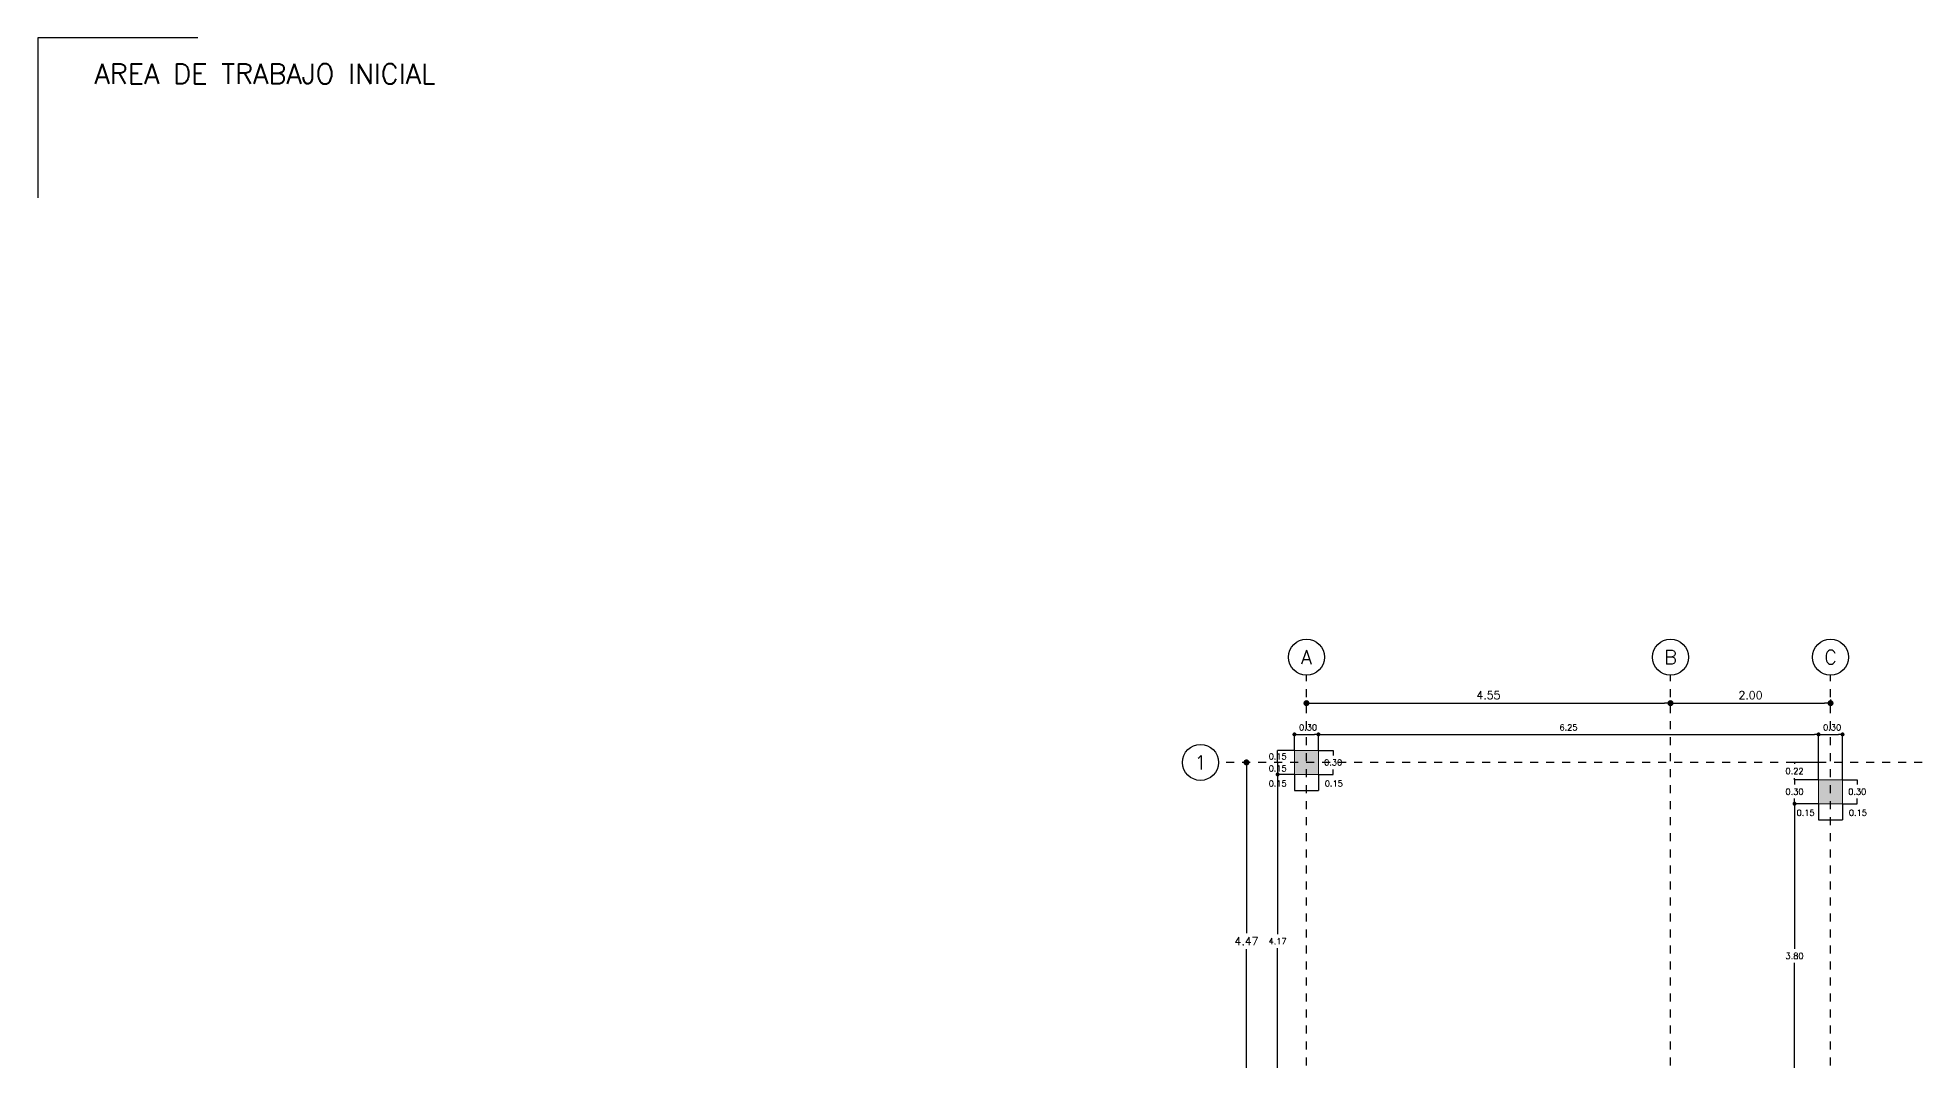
# Model space of a CAD drawing. Header units: millimetres. Extents: x 0 to 109, y -9 to 41.
# Drawn here: x 22.34 to 45.89, y 27.85 to 40.62 of the extents above; entities that cross this region are included whole.
import ezdxf
from ezdxf.enums import TextEntityAlignment as Align

# ---------------------------------------------------------------- set-up
doc = ezdxf.new("R2010")
doc.units = ezdxf.units.MM
doc.header["$LTSCALE"] = 0.01
doc.header["$PDMODE"] = 3
doc.linetypes.add('DASHDOT', pattern=[1, 0.5, -0.25, 0, -0.25])
for name, color, linetype in [('FC_CIRCULO DE EJES', 3, 'Continuous'), ('FC_COTAS', 1, 'Continuous'), ('FC_COTAS @ 50', 1, 'Continuous'), ('FC_COTAS EJES', 1, 'Continuous'), ('FC_COTAS EJES @ 50', 1, 'Continuous'), ('FC_EJES', 1, 'DASHDOT'), ('FC_HATCH COLUMNAS', 253, 'Continuous'), ('FC_R-175', 5, 'Continuous')]:
    doc.layers.add(name, color=color, linetype=linetype)
doc.layers.add('FC_COLUMNAS', color=5, linetype='Continuous', lineweight=15)
doc.layers.add('FC_HOJA', color=230, linetype='Continuous', plot=False)
doc.layers.add('FC_TEXTO NO IMPRIMIR', color=252, linetype='Continuous', plot=False)
doc.styles.add('FC_TEXT1', font='romans.shx')
doc.dimstyles.new('FC_COTAS', dxfattribs={"dimtxt": 0.0015, "dimasz": 0.001, "dimexe": 0, "dimexo": 0, "dimgap": 0.001, "dimtad": 1, "dimtih": 1, "dimtoh": 1, "dimzin": 0, "dimdsep": 46, "dimtxsty": 'FC_TEXT1', "dimblk": 'DOT', "dimcen": 0.09, "dimclrd": 256, "dimclre": 256, "dimclrt": 256, "dimadec": 0, "dimazin": 0, "dimtfac": 1, "dimtix": 1, "dimtmove": 2, "dimatfit": 3, "dimfxl": 1.002, "dimtolj": 1, "dimtzin": 0, "dimlwd": -1, "dimarcsym": 0})
doc.dimstyles.new('FC_COTAS EJES', dxfattribs={"dimtxt": 0.002, "dimasz": 0.0015, "dimexe": 0, "dimexo": 0, "dimgap": 0.001, "dimtad": 1, "dimtih": 1, "dimtoh": 1, "dimzin": 0, "dimdsep": 46, "dimtxsty": 'FC_TEXT1', "dimblk": 'DOT', "dimcen": 0.09, "dimclrd": 256, "dimclre": 256, "dimclrt": 256, "dimadec": 0, "dimazin": 0, "dimtfac": 1, "dimtix": 1, "dimtmove": 2, "dimatfit": 3, "dimfxl": 1.002, "dimtolj": 1, "dimtzin": 0, "dimlwd": -1, "dimarcsym": 0})

# ---------------------------------------------------------------- blocks, each defined once
blk = doc.blocks.new('*D58')
at = {"layer": 'Defpoints', "color": 0, "ltscale": 0.6, "transparency": 16777216}
for p in [(37.834, 31.57), (37.834, 31.42), (38.044, 31.42)]:
    blk.add_point(p, dxfattribs=at)
at = {"layer": 'FC_COTAS', "ltscale": 0.6, "transparency": 16777216}
blk.add_line((37.834, 31.57), (37.834, 31.42), dxfattribs=at)
at = {"layer": 'FC_COTAS', "lineweight": -2, "ltscale": 0.6, "transparency": 16777216}
blk.add_line((38.044, 31.42), (37.834, 31.42), dxfattribs=at)
at = {"layer": 'FC_COTAS', "ltscale": 0.6, "transparency": 16777216, "insert": (37.834, 31.495), "char_height": 0.075, "attachment_point": 5, "style": 'FC_TEXT1'}
blk.add_mtext('\\A1;0.15', dxfattribs=at)
blk = doc.blocks.new('_Dot')
at = {"color": 0, "linetype": 'ByBlock', "lineweight": -2}
blk.add_line((-0.5, 0), (-1, 0), dxfattribs=at)
at = {"color": 0, "linetype": 'ByBlock', "const_width": 0.5}
blk.add_lwpolyline([(-0.25, 0, 1), (0.25, 0, 1)], format="xyb", close=True, dxfattribs=at)
blk = doc.blocks.new('*D59')
at = {"layer": 'Defpoints', "color": 0, "ltscale": 0.6, "transparency": 16777216}
for p in [(37.834, 31.72), (37.834, 31.57), (38.044, 31.72)]:
    blk.add_point(p, dxfattribs=at)
at = {"layer": 'FC_COTAS', "lineweight": -2, "ltscale": 0.6, "transparency": 16777216}
blk.add_line((38.044, 31.72), (37.834, 31.72), dxfattribs=at)
at = {"layer": 'FC_COTAS', "ltscale": 0.6, "transparency": 16777216}
blk.add_line((37.834, 31.57), (37.834, 31.72), dxfattribs=at)
at = {"layer": 'FC_COTAS', "ltscale": 0.6, "transparency": 16777216, "insert": (37.834, 31.645), "char_height": 0.075, "attachment_point": 5, "style": 'FC_TEXT1'}
blk.add_mtext('\\A1;0.15', dxfattribs=at)
blk = doc.blocks.new('*D60')
at = {"layer": 'Defpoints', "color": 0, "ltscale": 0.6, "transparency": 16777216}
for p in [(38.044, 31.42), (37.834, 27.25), (38.044, 27.25)]:
    blk.add_point(p, dxfattribs=at)
at = {"layer": 'FC_COTAS', "lineweight": -2, "ltscale": 0.6, "transparency": 16777216}
for p, q in [((38.044, 31.42), (37.834, 31.42)), ((38.044, 27.25), (37.834, 27.25))]:
    blk.add_line(p, q, dxfattribs=at)
at = {"layer": 'FC_COTAS', "ltscale": 0.6, "transparency": 16777216}
for p, q in [((37.834, 31.37), (37.834, 29.423)), ((37.834, 27.3), (37.834, 29.248))]:
    blk.add_line(p, q, dxfattribs=at)
at = {"layer": 'FC_COTAS', "ltscale": 0.6, "transparency": 16777216, "xscale": 0.05, "yscale": 0.05, "zscale": 0.05}
for p, rotation in [((37.834, 31.42), 90), ((37.834, 27.25), 270)]:
    blk.add_blockref('_Dot', p, dxfattribs=dict(at, rotation=rotation))
at = {"layer": 'FC_COTAS', "ltscale": 0.6, "transparency": 16777216, "insert": (37.834, 29.335), "char_height": 0.075, "attachment_point": 5, "style": 'FC_TEXT1'}
blk.add_mtext('\\A1;4.17', dxfattribs=at)
blk = doc.blocks.new('*D72')
at = {"layer": 'Defpoints', "color": 0, "ltscale": 0.6, "transparency": 16777216}
for p in [(38.344, 31.92), (38.044, 31.72), (38.344, 31.72)]:
    blk.add_point(p, dxfattribs=at)
at = {"layer": 'FC_COTAS', "lineweight": -2, "ltscale": 0.6, "transparency": 16777216}
for p, q in [((38.044, 31.72), (38.044, 31.92)), ((38.344, 31.72), (38.344, 31.92))]:
    blk.add_line(p, q, dxfattribs=at)
at = {"layer": 'FC_COTAS', "ltscale": 0.6, "transparency": 16777216}
blk.add_line((38.094, 31.92), (38.294, 31.92), dxfattribs=at)
at = {"layer": 'FC_COTAS', "ltscale": 0.6, "transparency": 16777216, "xscale": 0.05, "yscale": 0.05, "zscale": 0.05, "rotation": 180}
blk.add_blockref('_Dot', (38.044, 31.92), dxfattribs=at)
at = {"layer": 'FC_COTAS', "ltscale": 0.6, "transparency": 16777216, "xscale": 0.05, "yscale": 0.05, "zscale": 0.05}
blk.add_blockref('_Dot', (38.344, 31.92), dxfattribs=at)
at = {"layer": 'FC_COTAS', "ltscale": 0.6, "transparency": 16777216, "insert": (38.214, 32.007), "char_height": 0.075, "attachment_point": 5, "style": 'FC_TEXT1'}
blk.add_mtext('\\A1;0.30', dxfattribs=at)
blk = doc.blocks.new('*D73')
at = {"layer": 'Defpoints', "color": 0, "ltscale": 0.6, "transparency": 16777216}
for p in [(44.594, 31.92), (38.344, 31.72), (44.594, 31.354)]:
    blk.add_point(p, dxfattribs=at)
at = {"layer": 'FC_COTAS', "lineweight": -2, "ltscale": 0.6, "transparency": 16777216}
for p, q in [((38.344, 31.72), (38.344, 31.92)), ((44.594, 31.354), (44.594, 31.92))]:
    blk.add_line(p, q, dxfattribs=at)
at = {"layer": 'FC_COTAS', "ltscale": 0.6, "transparency": 16777216}
blk.add_line((38.394, 31.92), (44.544, 31.92), dxfattribs=at)
at = {"layer": 'FC_COTAS', "ltscale": 0.6, "transparency": 16777216, "xscale": 0.05, "yscale": 0.05, "zscale": 0.05, "rotation": 180}
blk.add_blockref('_Dot', (38.344, 31.92), dxfattribs=at)
at = {"layer": 'FC_COTAS', "ltscale": 0.6, "transparency": 16777216, "xscale": 0.05, "yscale": 0.05, "zscale": 0.05}
blk.add_blockref('_Dot', (44.594, 31.92), dxfattribs=at)
at = {"layer": 'FC_COTAS', "ltscale": 0.6, "transparency": 16777216, "insert": (41.469, 32.007), "char_height": 0.075, "attachment_point": 5, "style": 'FC_TEXT1'}
blk.add_mtext('\\A1;6.25', dxfattribs=at)
blk = doc.blocks.new('*D74')
at = {"layer": 'Defpoints', "color": 0, "ltscale": 0.6, "transparency": 16777216}
for p in [(44.894, 31.92), (44.594, 31.354), (44.894, 31.354)]:
    blk.add_point(p, dxfattribs=at)
at = {"layer": 'FC_COTAS', "lineweight": -2, "ltscale": 0.6, "transparency": 16777216}
for p, q in [((44.594, 31.354), (44.594, 31.92)), ((44.894, 31.354), (44.894, 31.92))]:
    blk.add_line(p, q, dxfattribs=at)
at = {"layer": 'FC_COTAS', "ltscale": 0.6, "transparency": 16777216}
blk.add_line((44.644, 31.92), (44.844, 31.92), dxfattribs=at)
at = {"layer": 'FC_COTAS', "ltscale": 0.6, "transparency": 16777216, "xscale": 0.05, "yscale": 0.05, "zscale": 0.05, "rotation": 180}
blk.add_blockref('_Dot', (44.594, 31.92), dxfattribs=at)
at = {"layer": 'FC_COTAS', "ltscale": 0.6, "transparency": 16777216, "xscale": 0.05, "yscale": 0.05, "zscale": 0.05}
blk.add_blockref('_Dot', (44.894, 31.92), dxfattribs=at)
at = {"layer": 'FC_COTAS', "ltscale": 0.6, "transparency": 16777216, "insert": (44.764, 32.007), "char_height": 0.075, "attachment_point": 5, "style": 'FC_TEXT1'}
blk.add_mtext('\\A1;0.30', dxfattribs=at)
blk = doc.blocks.new('*D75')
at = {"layer": 'Defpoints', "color": 0, "ltscale": 0.6, "transparency": 16777216}
for p in [(38.044, 31.42), (38.194, 31.219), (38.194, 31.219)]:
    blk.add_point(p, dxfattribs=at)
at = {"layer": 'FC_COTAS', "lineweight": -2, "ltscale": 0.6, "transparency": 16777216}
blk.add_line((38.044, 31.42), (38.044, 31.219), dxfattribs=at)
at = {"layer": 'FC_COTAS', "ltscale": 0.6, "transparency": 16777216}
blk.add_line((38.044, 31.219), (38.194, 31.219), dxfattribs=at)
at = {"layer": 'FC_COTAS', "ltscale": 0.6, "transparency": 16777216, "insert": (37.834, 31.306), "char_height": 0.075, "attachment_point": 5, "style": 'FC_TEXT1'}
blk.add_mtext('\\A1;0.15', dxfattribs=at)
blk = doc.blocks.new('*D76')
at = {"layer": 'Defpoints', "color": 0, "ltscale": 0.6, "transparency": 16777216}
for p in [(38.344, 31.42), (38.194, 31.219), (38.344, 31.219)]:
    blk.add_point(p, dxfattribs=at)
at = {"layer": 'FC_COTAS', "lineweight": -2, "ltscale": 0.6, "transparency": 16777216}
blk.add_line((38.344, 31.42), (38.344, 31.219), dxfattribs=at)
at = {"layer": 'FC_COTAS', "ltscale": 0.6, "transparency": 16777216}
blk.add_line((38.194, 31.219), (38.344, 31.219), dxfattribs=at)
at = {"layer": 'FC_COTAS', "ltscale": 0.6, "transparency": 16777216, "insert": (38.536, 31.306), "char_height": 0.075, "attachment_point": 5, "style": 'FC_TEXT1'}
blk.add_mtext('\\A1;0.15', dxfattribs=at)
blk = doc.blocks.new('*D92')
at = {"layer": 'FC_COTAS', "lineweight": -2, "ltscale": 0.6, "transparency": 16777216}
for p, q in [((38.344, 31.72), (38.528, 31.72)), ((38.344, 31.42), (38.528, 31.42))]:
    blk.add_line(p, q, dxfattribs=at)
at = {"layer": 'FC_COTAS', "ltscale": 0.6, "transparency": 16777216}
for p, q in [((38.528, 31.72), (38.528, 31.658)), ((38.528, 31.42), (38.528, 31.483))]:
    blk.add_line(p, q, dxfattribs=at)
at = {"layer": 'FC_COTAS', "ltscale": 0.6, "transparency": 16777216, "insert": (38.528, 31.57), "char_height": 0.075, "attachment_point": 5, "style": 'FC_TEXT1', "bg_fill": 3, "box_fill_scale": 1.1, "bg_fill_color": 256, "bg_fill_true_color": 13158600, "bg_fill_transparency": 0}
blk.add_mtext('\\A1;0.30', dxfattribs=at)
at = {"layer": 'Defpoints', "color": 0, "ltscale": 0.6, "transparency": 16777216}
for p in [(38.344, 31.72), (38.344, 31.42), (38.528, 31.42)]:
    blk.add_point(p, dxfattribs=at)
blk = doc.blocks.new('*D105')
at = {"layer": 'Defpoints', "color": 0, "ltscale": 0.6, "transparency": 16777216}
for p in [(44.894, 31.354), (44.894, 31.054), (45.078, 31.054)]:
    blk.add_point(p, dxfattribs=at)
at = {"layer": 'FC_COTAS', "lineweight": -2, "ltscale": 0.6, "transparency": 16777216}
for p, q in [((44.894, 31.354), (45.078, 31.354)), ((44.894, 31.054), (45.078, 31.054))]:
    blk.add_line(p, q, dxfattribs=at)
at = {"layer": 'FC_COTAS', "ltscale": 0.6, "transparency": 16777216}
for p, q in [((45.078, 31.354), (45.078, 31.292)), ((45.078, 31.054), (45.078, 31.117))]:
    blk.add_line(p, q, dxfattribs=at)
at = {"layer": 'FC_COTAS', "ltscale": 0.6, "transparency": 16777216, "insert": (45.078, 31.204), "char_height": 0.075, "attachment_point": 5, "style": 'FC_TEXT1'}
blk.add_mtext('\\A1;0.30', dxfattribs=at)
blk = doc.blocks.new('*D252')
at = {"layer": 'Defpoints', "color": 0, "ltscale": 0.6, "transparency": 16777216}
for p in [(44.594, 31.354), (44.294, 31.054), (44.594, 31.054)]:
    blk.add_point(p, dxfattribs=at)
at = {"layer": 'FC_COTAS', "lineweight": -2, "ltscale": 0.6, "transparency": 16777216}
for p, q in [((44.594, 31.354), (44.294, 31.354)), ((44.594, 31.054), (44.294, 31.054))]:
    blk.add_line(p, q, dxfattribs=at)
at = {"layer": 'FC_COTAS', "ltscale": 0.6, "transparency": 16777216}
for p, q in [((44.294, 31.354), (44.294, 31.292)), ((44.294, 31.054), (44.294, 31.117))]:
    blk.add_line(p, q, dxfattribs=at)
at = {"layer": 'FC_COTAS', "ltscale": 0.6, "transparency": 16777216, "insert": (44.294, 31.204), "char_height": 0.075, "attachment_point": 5, "style": 'FC_TEXT1'}
blk.add_mtext('\\A1;0.30', dxfattribs=at)
blk = doc.blocks.new('*D254')
at = {"layer": 'Defpoints', "color": 0, "ltscale": 0.6, "transparency": 16777216}
for p in [(44.294, 31.57), (44.594, 31.57), (44.294, 31.354)]:
    blk.add_point(p, dxfattribs=at)
at = {"layer": 'FC_COTAS', "lineweight": -2, "ltscale": 0.6, "transparency": 16777216}
blk.add_line((44.594, 31.57), (44.294, 31.57), dxfattribs=at)
at = {"layer": 'FC_COTAS', "ltscale": 0.6, "transparency": 16777216}
for p, q in [((44.294, 31.57), (44.294, 31.55)), ((44.294, 31.354), (44.294, 31.375))]:
    blk.add_line(p, q, dxfattribs=at)
at = {"layer": 'FC_COTAS', "ltscale": 0.6, "transparency": 16777216, "insert": (44.294, 31.462), "char_height": 0.075, "attachment_point": 5, "style": 'FC_TEXT1'}
blk.add_mtext('\\A1;0.22', dxfattribs=at)
blk = doc.blocks.new('*D253')
at = {"layer": 'Defpoints', "color": 0, "ltscale": 0.6, "transparency": 16777216}
for p in [(44.594, 31.054), (44.744, 30.853), (44.744, 30.853)]:
    blk.add_point(p, dxfattribs=at)
at = {"layer": 'FC_COTAS', "lineweight": -2, "ltscale": 0.6, "transparency": 16777216}
blk.add_line((44.594, 31.054), (44.594, 30.853), dxfattribs=at)
at = {"layer": 'FC_COTAS', "ltscale": 0.6, "transparency": 16777216}
blk.add_line((44.594, 30.853), (44.744, 30.853), dxfattribs=at)
at = {"layer": 'FC_COTAS', "ltscale": 0.6, "transparency": 16777216, "insert": (44.432, 30.941), "char_height": 0.075, "attachment_point": 5, "style": 'FC_TEXT1'}
blk.add_mtext('\\A1;0.15', dxfattribs=at)
blk = doc.blocks.new('*D110')
at = {"layer": 'Defpoints', "color": 0, "ltscale": 0.6, "transparency": 16777216}
for p in [(44.894, 31.054), (44.744, 30.853), (44.894, 30.853)]:
    blk.add_point(p, dxfattribs=at)
at = {"layer": 'FC_COTAS', "lineweight": -2, "ltscale": 0.6, "transparency": 16777216}
blk.add_line((44.894, 31.054), (44.894, 30.853), dxfattribs=at)
at = {"layer": 'FC_COTAS', "ltscale": 0.6, "transparency": 16777216}
blk.add_line((44.744, 30.853), (44.894, 30.853), dxfattribs=at)
at = {"layer": 'FC_COTAS', "ltscale": 0.6, "transparency": 16777216, "insert": (45.086, 30.941), "char_height": 0.075, "attachment_point": 5, "style": 'FC_TEXT1'}
blk.add_mtext('\\A1;0.15', dxfattribs=at)
blk = doc.blocks.new('*D251')
at = {"layer": 'Defpoints', "color": 0, "ltscale": 0.6, "transparency": 16777216}
for p in [(44.594, 31.054), (44.294, 27.25), (44.494, 27.25)]:
    blk.add_point(p, dxfattribs=at)
at = {"layer": 'FC_COTAS', "lineweight": -2, "ltscale": 0.6, "transparency": 16777216}
for p, q in [((44.594, 31.054), (44.294, 31.054)), ((44.494, 27.25), (44.294, 27.25))]:
    blk.add_line(p, q, dxfattribs=at)
at = {"layer": 'FC_COTAS', "ltscale": 0.6, "transparency": 16777216}
for p, q in [((44.294, 31.004), (44.294, 29.24)), ((44.294, 27.3), (44.294, 29.065))]:
    blk.add_line(p, q, dxfattribs=at)
at = {"layer": 'FC_COTAS', "ltscale": 0.6, "transparency": 16777216, "xscale": 0.05, "yscale": 0.05, "zscale": 0.05}
for p, rotation in [((44.294, 31.054), 90), ((44.294, 27.25), 270)]:
    blk.add_blockref('_Dot', p, dxfattribs=dict(at, rotation=rotation))
at = {"layer": 'FC_COTAS', "ltscale": 0.6, "transparency": 16777216, "insert": (44.294, 29.152), "char_height": 0.075, "attachment_point": 5, "style": 'FC_TEXT1'}
blk.add_mtext('\\A1;3.80', dxfattribs=at)
blk = doc.blocks.new('FC_B_Columnas 1 E-1')
at = {"layer": 'FC_HATCH COLUMNAS', "ltscale": 0.6}
h = blk.add_hatch(color=256, dxfattribs=at)
h.dxf.hatch_style = 1
h.paths.add_polyline_path([(0.3, 0), (0, 0), (0, -0.3), (0.3, -0.3)])
h.paths.add_polyline_path([(6.55, -0.366), (6.55, -0.666), (6.85, -0.666), (6.85, -0.366)])
h.paths.add_polyline_path([(0, -4.47), (0, -4.77), (0.4, -4.77), (0.4, -4.47)])
h.paths.add_polyline_path([(6.85, -4.47), (6.45, -4.47), (6.45, -4.77), (6.85, -4.77)])
h.paths.add_polyline_path([(0, -8.82), (0.3, -8.82), (0.3, -8.52), (0, -8.52)])
h.paths.add_polyline_path([(4.85, -8.52), (4.55, -8.52), (4.55, -8.82), (4.85, -8.82)])
h.paths.add_polyline_path([(0.3, -12.57), (0, -12.57), (0, -12.87), (0.3, -12.87)])
h.paths.add_polyline_path([(4.55, -12.57), (4.55, -12.87), (4.85, -12.87), (4.85, -12.57)])
h.paths.add_polyline_path([(0.3, -16.53), (0, -16.53), (0, -16.83), (0.3, -16.83)])
h.paths.add_polyline_path([(4.55, -16.83), (4.85, -16.83), (4.85, -16.53), (4.55, -16.53)])
h.paths.add_polyline_path([(6.548, -8.43), (6.848, -8.43), (6.848, -8.73), (6.548, -8.73)])
at = {"layer": 'FC_COLUMNAS', "ltscale": 0.6}
for points in [[(0, 0), (0.3, 0), (0.3, -0.3), (0, -0.3)], [(6.85, -0.366), (6.55, -0.366), (6.55, -0.666), (6.85, -0.666)], [(0, -4.77), (0.4, -4.77), (0.4, -4.47), (0, -4.47)], [(6.85, -4.77), (6.45, -4.77), (6.45, -4.47), (6.85, -4.47)], [(6.548, -8.43), (6.848, -8.43), (6.848, -8.73), (6.548, -8.73)], [(0, -8.52), (0.3, -8.52), (0.3, -8.82), (0, -8.82)], [(4.85, -8.52), (4.55, -8.52), (4.55, -8.82), (4.85, -8.82)], [(0, -12.87), (0.3, -12.87), (0.3, -12.57), (0, -12.57)], [(4.85, -12.87), (4.55, -12.87), (4.55, -12.57), (4.85, -12.57)], [(0, -16.53), (0.3, -16.53), (0.3, -16.83), (0, -16.83)], [(4.85, -16.53), (4.55, -16.53), (4.55, -16.83), (4.85, -16.83)]]:
    blk.add_lwpolyline(points, close=True, dxfattribs=at)
blk = doc.blocks.new('FC_B_Eje')
at = {"layer": 'FC_CIRCULO DE EJES', "ltscale": 1.5}
blk.add_circle((0, 0), 0.0045, dxfattribs=at)
at = {"ltscale": 1.5, "style": 'FC_TEXT1'}
blk.add_attdef('EJE', text='', height=0.0035, dxfattribs=at).set_placement((0, 0), align=Align.MIDDLE_CENTER)
blk = doc.blocks.new('*D52')
at = {"layer": 'Defpoints', "color": 0, "ltscale": 0.6, "transparency": 16777216}
for p in [(38.194, 32.31), (42.744, 32.31), (42.744, 32.31)]:
    blk.add_point(p, dxfattribs=at)
at = {"layer": 'FC_COTAS EJES', "ltscale": 0.6, "transparency": 16777216}
blk.add_line((38.269, 32.31), (42.669, 32.31), dxfattribs=at)
at = {"layer": 'FC_COTAS EJES', "ltscale": 0.6, "transparency": 16777216, "xscale": 0.075, "yscale": 0.075, "zscale": 0.075, "rotation": 180}
blk.add_blockref('_Dot', (38.194, 32.31), dxfattribs=at)
at = {"layer": 'FC_COTAS EJES', "ltscale": 0.6, "transparency": 16777216, "xscale": 0.075, "yscale": 0.075, "zscale": 0.075}
blk.add_blockref('_Dot', (42.744, 32.31), dxfattribs=at)
at = {"layer": 'FC_COTAS EJES', "ltscale": 0.6, "transparency": 16777216, "insert": (40.469, 32.41), "char_height": 0.1, "attachment_point": 5, "style": 'FC_TEXT1'}
blk.add_mtext('\\A1;4.55', dxfattribs=at)
blk = doc.blocks.new('*D53')
at = {"layer": 'Defpoints', "color": 0, "ltscale": 0.6, "transparency": 16777216}
for p in [(42.744, 32.31), (44.744, 32.354), (44.744, 32.31)]:
    blk.add_point(p, dxfattribs=at)
at = {"layer": 'FC_COTAS EJES', "ltscale": 0.6, "transparency": 16777216}
blk.add_line((42.819, 32.31), (44.669, 32.31), dxfattribs=at)
at = {"layer": 'FC_COTAS EJES', "lineweight": -2, "ltscale": 0.6, "transparency": 16777216}
blk.add_line((44.744, 32.354), (44.744, 32.31), dxfattribs=at)
at = {"layer": 'FC_COTAS EJES', "ltscale": 0.6, "transparency": 16777216, "xscale": 0.075, "yscale": 0.075, "zscale": 0.075, "rotation": 180}
blk.add_blockref('_Dot', (42.744, 32.31), dxfattribs=at)
at = {"layer": 'FC_COTAS EJES', "ltscale": 0.6, "transparency": 16777216, "xscale": 0.075, "yscale": 0.075, "zscale": 0.075}
blk.add_blockref('_Dot', (44.744, 32.31), dxfattribs=at)
at = {"layer": 'FC_COTAS EJES', "ltscale": 0.6, "transparency": 16777216, "insert": (43.744, 32.41), "char_height": 0.1, "attachment_point": 5, "style": 'FC_TEXT1'}
blk.add_mtext('\\A1;2.00', dxfattribs=at)
blk = doc.blocks.new('*D54')
at = {"layer": 'Defpoints', "color": 0, "ltscale": 0.6, "transparency": 16777216}
for p in [(37.444, 31.57), (37.444, 27.1), (37.444, 27.1)]:
    blk.add_point(p, dxfattribs=at)
at = {"layer": 'FC_COTAS EJES', "ltscale": 0.6, "transparency": 16777216}
for p, q in [((37.444, 31.495), (37.444, 29.435)), ((37.444, 27.175), (37.444, 29.235))]:
    blk.add_line(p, q, dxfattribs=at)
at = {"layer": 'FC_COTAS EJES', "ltscale": 0.6, "transparency": 16777216, "xscale": 0.075, "yscale": 0.075, "zscale": 0.075}
for p, rotation in [((37.444, 31.57), 90), ((37.444, 27.1), 270)]:
    blk.add_blockref('_Dot', p, dxfattribs=dict(at, rotation=rotation))
at = {"layer": 'FC_COTAS EJES', "ltscale": 0.6, "transparency": 16777216, "insert": (37.444, 29.335), "char_height": 0.1, "attachment_point": 5, "style": 'FC_TEXT1'}
blk.add_mtext('\\A1;4.47', dxfattribs=at)
blk = doc.blocks.new('*D55')
at = {"layer": 'Defpoints', "color": 0, "ltscale": 0.6, "transparency": 16777216}
for p in [(37.444, 27.1), (37.444, 23.05), (37.444, 23.05)]:
    blk.add_point(p, dxfattribs=at)
at = {"layer": 'FC_COTAS EJES', "ltscale": 0.6, "transparency": 16777216}
for p, q in [((37.444, 27.025), (37.444, 25.175)), ((37.444, 23.125), (37.444, 24.975))]:
    blk.add_line(p, q, dxfattribs=at)
at = {"layer": 'FC_COTAS EJES', "ltscale": 0.6, "transparency": 16777216, "xscale": 0.075, "yscale": 0.075, "zscale": 0.075}
for p, rotation in [((37.444, 27.1), 90), ((37.444, 23.05), 270)]:
    blk.add_blockref('_Dot', p, dxfattribs=dict(at, rotation=rotation))
at = {"layer": 'FC_COTAS EJES', "ltscale": 0.6, "transparency": 16777216, "insert": (37.444, 25.075), "char_height": 0.1, "attachment_point": 5, "style": 'FC_TEXT1'}
blk.add_mtext('\\A1;4.05', dxfattribs=at)
blk = doc.blocks.new('*D56')
at = {"layer": 'Defpoints', "color": 0, "ltscale": 0.6, "transparency": 16777216}
for p in [(37.444, 23.05), (37.444, 19), (37.444, 19)]:
    blk.add_point(p, dxfattribs=at)
at = {"layer": 'FC_COTAS EJES', "ltscale": 0.6, "transparency": 16777216}
for p, q in [((37.444, 22.975), (37.444, 21.125)), ((37.444, 19.075), (37.444, 20.925))]:
    blk.add_line(p, q, dxfattribs=at)
at = {"layer": 'FC_COTAS EJES', "ltscale": 0.6, "transparency": 16777216, "xscale": 0.075, "yscale": 0.075, "zscale": 0.075}
for p, rotation in [((37.444, 23.05), 90), ((37.444, 19), 270)]:
    blk.add_blockref('_Dot', p, dxfattribs=dict(at, rotation=rotation))
at = {"layer": 'FC_COTAS EJES', "ltscale": 0.6, "transparency": 16777216, "insert": (37.444, 21.025), "char_height": 0.1, "attachment_point": 5, "style": 'FC_TEXT1'}
blk.add_mtext('\\A1;4.05', dxfattribs=at)
blk = doc.blocks.new('*D57')
at = {"layer": 'Defpoints', "color": 0, "ltscale": 0.6, "transparency": 16777216}
for p in [(37.444, 19), (37.444, 15.04), (37.444, 15.04)]:
    blk.add_point(p, dxfattribs=at)
at = {"layer": 'FC_COTAS EJES', "ltscale": 0.6, "transparency": 16777216}
for p, q in [((37.444, 18.925), (37.444, 17.12)), ((37.444, 15.115), (37.444, 16.92))]:
    blk.add_line(p, q, dxfattribs=at)
at = {"layer": 'FC_COTAS EJES', "ltscale": 0.6, "transparency": 16777216, "xscale": 0.075, "yscale": 0.075, "zscale": 0.075}
for p, rotation in [((37.444, 19), 90), ((37.444, 15.04), 270)]:
    blk.add_blockref('_Dot', p, dxfattribs=dict(at, rotation=rotation))
at = {"layer": 'FC_COTAS EJES', "ltscale": 0.6, "transparency": 16777216, "insert": (37.444, 17.02), "char_height": 0.1, "attachment_point": 5, "style": 'FC_TEXT1'}
blk.add_mtext('\\A1;3.96', dxfattribs=at)
blk = doc.blocks.new('FC_B_Ejes 1 E-1')
at = {"layer": 'FC_EJES'}
for points in [[(38.194, 14.384), (38.194, 32.66)], [(42.744, 14.384), (42.744, 32.66)], [(44.744, 14.384), (44.744, 32.66)], [(45.891, 31.57), (37.094, 31.57)], [(45.891, 27.1), (37.094, 27.1)], [(45.891, 23.05), (37.094, 23.05)], [(45.891, 19), (37.094, 19)], [(45.891, 15.04), (37.094, 15.04)]]:
    blk.add_lwpolyline(points, dxfattribs=at)
at = {"layer": 'FC_R-175'}
ref = blk.add_blockref('FC_B_Eje', (38.194, 32.885), dxfattribs=dict(at, xscale=50, yscale=50, zscale=50))
ref.add_attrib('EJE', 'A', dxfattribs={"layer": '0', "color": 0, "ltscale": 1.5, "height": 0.175, "style": 'FC_TEXT1'}).set_placement((38.194, 32.885), align=Align.MIDDLE_CENTER)
ref = blk.add_blockref('FC_B_Eje', (42.744, 32.885), dxfattribs=dict(at, xscale=50, yscale=50, zscale=50))
ref.add_attrib('EJE', 'B', dxfattribs={"layer": '0', "color": 0, "ltscale": 1.5, "height": 0.175, "style": 'FC_TEXT1'}).set_placement((42.744, 32.885), align=Align.MIDDLE_CENTER)
ref = blk.add_blockref('FC_B_Eje', (44.744, 32.885), dxfattribs=dict(at, xscale=50, yscale=50, zscale=50))
ref.add_attrib('EJE', 'C', dxfattribs={"layer": '0', "color": 0, "ltscale": 1.5, "height": 0.175, "style": 'FC_TEXT1'}).set_placement((44.744, 32.885), align=Align.MIDDLE_CENTER)
ref = blk.add_blockref('FC_B_Eje', (36.869, 31.57), dxfattribs=dict(at, xscale=50, yscale=50, zscale=50))
ref.add_attrib('EJE', '1', dxfattribs={"layer": '0', "color": 0, "ltscale": 1.5, "height": 0.175, "style": 'FC_TEXT1'}).set_placement((36.869, 31.57), align=Align.MIDDLE_CENTER)
ref = blk.add_blockref('FC_B_Eje', (36.869, 27.1), dxfattribs=dict(at, xscale=50, yscale=50, zscale=50))
ref.add_attrib('EJE', '2', dxfattribs={"layer": '0', "color": 0, "ltscale": 1.5, "height": 0.175, "style": 'FC_TEXT1'}).set_placement((36.869, 27.1), align=Align.MIDDLE_CENTER)
ref = blk.add_blockref('FC_B_Eje', (36.869, 23.05), dxfattribs=dict(at, xscale=50, yscale=50, zscale=50))
ref.add_attrib('EJE', '3', dxfattribs={"layer": '0', "color": 0, "ltscale": 1.5, "height": 0.175, "style": 'FC_TEXT1'}).set_placement((36.869, 23.05), align=Align.MIDDLE_CENTER)
ref = blk.add_blockref('FC_B_Eje', (36.869, 19), dxfattribs=dict(at, xscale=50, yscale=50, zscale=50))
ref.add_attrib('EJE', '4', dxfattribs={"layer": '0', "color": 0, "ltscale": 1.5, "height": 0.175, "style": 'FC_TEXT1'}).set_placement((36.869, 19), align=Align.MIDDLE_CENTER)
ref = blk.add_blockref('FC_B_Eje', (36.869, 15.04), dxfattribs=dict(at, xscale=50, yscale=50, zscale=50))
ref.add_attrib('EJE', '5', dxfattribs={"layer": '0', "color": 0, "ltscale": 1.5, "height": 0.175, "style": 'FC_TEXT1'}).set_placement((36.869, 15.04), align=Align.MIDDLE_CENTER)
at = {"layer": 'FC_COTAS EJES @ 50', "ltscale": 0.6}
for base, p1, p2, picture, middle in [((42.744, 32.31), (38.194, 32.31), (42.744, 32.31), '*D52', (40.469, 32.41)), ((44.744, 32.31), (42.744, 32.31), (44.744, 32.354), '*D53', (43.744, 32.41))]:
    dim = blk.add_linear_dim(base=base, p1=p1, p2=p2, dimstyle='FC_COTAS EJES', override={"dimscale": 50, "dimtix": 1, "dimtofl": 1, "dimtmove": 2, "dimatfit": 3}, dxfattribs=at)
    dim.commit()
    dim.dimension.update_dxf_attribs({"geometry": picture, "text_midpoint": middle})
for base, p1, p2, picture, middle in [((37.444, 27.1), (37.444, 31.57), (37.444, 27.1), '*D54', (37.444, 29.335)), ((37.444, 23.05), (37.444, 27.1), (37.444, 23.05), '*D55', (37.444, 25.075)), ((37.444, 19), (37.444, 23.05), (37.444, 19), '*D56', (37.444, 21.025)), ((37.444, 15.04), (37.444, 19), (37.444, 15.04), '*D57', (37.444, 17.02))]:
    dim = blk.add_linear_dim(base=base, p1=p1, p2=p2, angle=90, dimstyle='FC_COTAS EJES', override={"dimscale": 50, "dimtix": 1, "dimtofl": 1, "dimtmove": 2, "dimatfit": 3}, dxfattribs=at)
    dim.commit()
    dim.dimension.update_dxf_attribs({"geometry": picture, "text_midpoint": middle})

msp = doc.modelspace()

# ---------------------------------------------------------------- hatches: boundary and pattern name
at = {"layer": 'FC_HATCH COLUMNAS', "ltscale": 0.6}
h = msp.add_hatch(dxfattribs=at)
h.set_pattern_fill('ANGLE', color=256)
h.set_pattern_definition([(0, (6.5475, -0.3654), (0, 6.985), [5.08, -1.905]), (90, (6.5475, -0.3654), (-6.985, 4e-16), [5.08, -1.905])])
h.paths.add_polyline_path([(45.253, 31.345), (44.953, 31.345), (44.953, 31.045), (45.253, 31.045)])

# ---------------------------------------------------------------- linework, layer by layer
at = {"layer": 'FC_COLUMNAS', "ltscale": 0.6}
msp.add_lwpolyline([(38.044, 31.72), (38.344, 31.72), (38.344, 31.42), (38.044, 31.42)], close=True, dxfattribs=at)
at = {"layer": 'FC_HOJA', "ltscale": 0.6}
msp.add_lwpolyline([(24.337, 40.622), (22.337, 40.622), (22.337, 38.622)], dxfattribs=at)

# ---------------------------------------------------------------- texts
at = {"layer": 'FC_TEXTO NO IMPRIMIR', "insert": (25.177, 40.172), "char_height": 0.25, "width": 4.90726, "attachment_point": 5, "style": 'FC_TEXT1'}
msp.add_mtext('AREA DE TRABAJO INICIAL', dxfattribs=at)

# ---------------------------------------------------------------- dimensions: what is measured, and where the dimension line sits
at = {"layer": 'FC_COTAS @ 50', "ltscale": 0.6}
for base, p1, p2, picture, middle in [((38.344, 31.92), (38.044, 31.72), (38.344, 31.72), '*D72', (38.214, 32.007)), ((44.894, 31.92), (44.594, 31.354), (44.894, 31.354), '*D74', (44.764, 32.007)), ((38.194, 31.219), (38.044, 31.42), (38.194, 31.219), '*D75', (37.834, 31.306)), ((38.344, 31.219), (38.194, 31.219), (38.344, 31.42), '*D76', (38.536, 31.306)), ((44.744, 30.853), (44.594, 31.054), (44.744, 30.853), '*D253', (44.432, 30.941)), ((44.894, 30.853), (44.744, 30.853), (44.894, 31.054), '*D110', (45.086, 30.941))]:
    dim = msp.add_linear_dim(base=base, p1=p1, p2=p2, dimstyle='FC_COTAS', override={"dimscale": 50, "dimtix": 1, "dimtofl": 1, "dimtmove": 2, "dimatfit": 3}, dxfattribs=at)
    dim.commit()
    dim.dimension.update_dxf_attribs({"geometry": picture, "text_midpoint": middle, "dimtype": 128})
dim = msp.add_linear_dim(base=(44.594, 31.92), p1=(38.344, 31.72), p2=(44.594, 31.354), dimstyle='FC_COTAS', override={"dimscale": 50, "dimtix": 1, "dimtofl": 1, "dimtmove": 2, "dimatfit": 3}, dxfattribs=at)
dim.commit()
dim.dimension.update_dxf_attribs({"geometry": '*D73', "text_midpoint": (41.469, 32.007)})
for base, p1, p2, angle, picture, middle in [((37.834, 31.72), (37.834, 31.57), (38.044, 31.72), 270, '*D59', (37.834, 31.645)), ((37.834, 31.42), (37.834, 31.57), (38.044, 31.42), 90, '*D58', (37.834, 31.495)), ((44.294, 31.57), (44.294, 31.354), (44.594, 31.57), 270, '*D254', (44.294, 31.462)), ((37.834, 27.25), (38.044, 31.42), (38.044, 27.25), 90, '*D60', (37.834, 29.335)), ((44.294, 31.054), (44.594, 31.354), (44.594, 31.054), 90, '*D252', (44.294, 31.204)), ((45.078, 31.054), (44.894, 31.354), (44.894, 31.054), 90, '*D105', (45.078, 31.204)), ((44.294, 27.25), (44.594, 31.054), (44.494, 27.25), 90, '*D251', (44.294, 29.152))]:
    dim = msp.add_linear_dim(base=base, p1=p1, p2=p2, angle=angle, dimstyle='FC_COTAS', override={"dimscale": 50, "dimtix": 1, "dimtofl": 1, "dimtmove": 2, "dimatfit": 3}, dxfattribs=at)
    dim.commit()
    dim.dimension.update_dxf_attribs({"geometry": picture, "text_midpoint": middle})

# ---------------------------------------------------------------- next in the draw order: dimensions: what is measured, and where the dimension line sits
dim = msp.add_linear_dim(base=(38.528, 31.42), p1=(38.344, 31.72), p2=(38.344, 31.42), angle=90, dimstyle='FC_COTAS', override={"dimscale": 50, "dimtix": 1, "dimtofl": 1, "dimtmove": 2, "dimatfit": 3, "dimtfill": 1}, dxfattribs=at)
dim.commit()
dim.dimension.update_dxf_attribs({"geometry": '*D92', "text_midpoint": (38.528, 31.57)})

# ---------------------------------------------------------------- next in the draw order: block references
at = {"layer": 'FC_COLUMNAS'}
msp.add_blockref('FC_B_Columnas 1 E-1', (38.044, 31.72), dxfattribs=at)
at = {"layer": 'FC_EJES'}
msp.add_blockref('FC_B_Ejes 1 E-1', (0, 0), dxfattribs=at)

doc.saveas('drawing.dxf')
